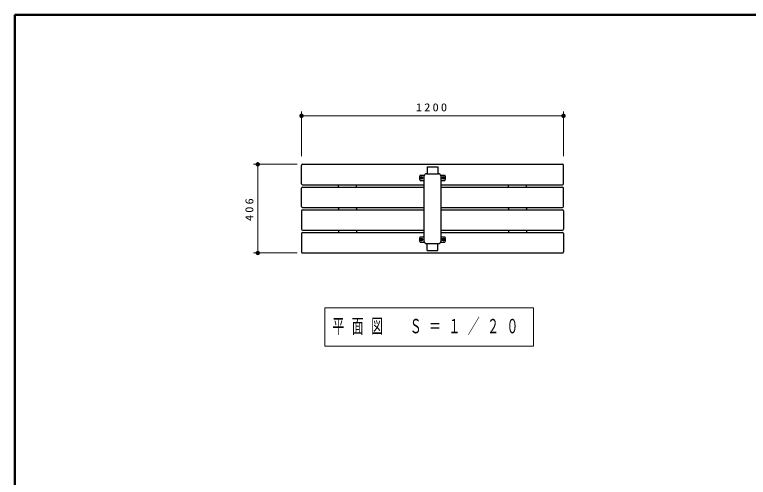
# Model space of a CAD drawing. Units: millimetres on the paper, scale 1:20. Extents: x -365 to 0, y 0 to 257.
# Drawn here: x -365 to -197, y 151.1 to 257 of the extents above; entities that cross this region are included whole.
import ezdxf

# ---------------------------------------------------------------- set-up
doc = ezdxf.new("R2010")
doc.units = ezdxf.units.MM
doc.layers.add('LY_1', color=7, linetype='Continuous', lineweight=25)
doc.layers.add('LY_3', color=7, linetype='Continuous', lineweight=13)
doc.styles.add('ＭＳ ゴシック', font='')
doc.styles.get('ＭＳ ゴシック').set_extended_font_data('MS Gothic')

# ---------------------------------------------------------------- blocks, each defined once
blk = doc.blocks.new('filled_dot')
at = {"color": 0, "linetype": 'Continuous', "lineweight": -2, "const_width": 1.25}
blk.add_lwpolyline([(-0.625, 0, 1), (0.625, 0, 1)], format="xyb", close=True, dxfattribs=at)

msp = doc.modelspace()

# ---------------------------------------------------------------- linework, layer by layer
at = {"layer": 'LY_1', "lineweight": 13}
for p, q in [((-299.336, 224.603), (-299.336, 234.853)), ((-299.336, 233.853), (-239.336, 233.853)), ((-239.336, 224.603), (-239.336, 234.853)), ((-300.336, 222.753), (-310.336, 222.753)), ((-309.336, 202.453), (-309.336, 222.753)), ((-271.836, 219.803), (-271.961, 219.731)), ((-271.961, 219.586), (-271.961, 219.731)), ((-271.836, 219.514), (-271.961, 219.586)), ((-271.711, 219.731), (-271.836, 219.803)), ((-271.836, 219.514), (-271.711, 219.586)), ((-271.711, 219.586), (-271.711, 219.731)), ((-266.836, 219.803), (-266.961, 219.731)), ((-266.961, 219.586), (-266.961, 219.731)), ((-266.836, 219.514), (-266.961, 219.586)), ((-266.711, 219.731), (-266.836, 219.803)), ((-266.836, 219.514), (-266.711, 219.586)), ((-266.711, 219.586), (-266.711, 219.731)), ((-271.836, 205.692), (-271.961, 205.62)), ((-271.961, 205.475), (-271.961, 205.62)), ((-271.836, 205.403), (-271.961, 205.475)), ((-271.711, 205.62), (-271.836, 205.692)), ((-271.836, 205.403), (-271.711, 205.475)), ((-271.711, 205.475), (-271.711, 205.62)), ((-266.836, 205.692), (-266.961, 205.62)), ((-266.961, 205.475), (-266.961, 205.62)), ((-266.836, 205.403), (-266.961, 205.475)), ((-266.711, 205.62), (-266.836, 205.692)), ((-266.836, 205.403), (-266.711, 205.475)), ((-266.711, 205.475), (-266.711, 205.62)), ((-300.336, 202.453), (-310.336, 202.453)), ((-293.999, 189.93), (-293.999, 181.13)), ((-246.199, 189.93), (-293.999, 189.93)), ((-246.199, 181.13), (-246.199, 189.93)), ((-293.999, 181.13), (-246.199, 181.13))]:
    msp.add_line(p, q, dxfattribs=at)
at = {"layer": 'LY_1', "color": 4}
for p, q in [((-299.336, 218.303), (-299.336, 222.503)), ((-299.086, 222.753), (-239.586, 222.753)), ((-239.336, 218.303), (-239.336, 222.503)), ((-299.336, 213.103), (-299.336, 217.303)), ((-299.086, 218.053), (-271.211, 218.053)), ((-299.086, 217.553), (-271.211, 217.553)), ((-267.461, 218.053), (-239.586, 218.053)), ((-267.461, 217.553), (-239.586, 217.553)), ((-239.336, 213.103), (-239.336, 217.303)), ((-299.336, 212.103), (-299.336, 207.903)), ((-299.086, 212.853), (-271.211, 212.853)), ((-299.086, 212.353), (-271.211, 212.353)), ((-267.461, 212.853), (-239.586, 212.853)), ((-267.461, 212.353), (-239.586, 212.353)), ((-239.336, 212.103), (-239.336, 207.903)), ((-299.336, 206.903), (-299.336, 202.703)), ((-299.086, 207.653), (-271.211, 207.653)), ((-299.086, 207.153), (-271.211, 207.153)), ((-267.461, 207.653), (-239.586, 207.653)), ((-267.461, 207.153), (-239.586, 207.153)), ((-239.336, 206.903), (-239.336, 202.703)), ((-299.086, 202.453), (-239.586, 202.453))]:
    msp.add_line(p, q, dxfattribs=at)
at = {"layer": 'LY_1', "color": 150}
for p, q in [((-270.586, 222.145), (-270.586, 220.603)), ((-270.586, 222.145), (-268.086, 222.145)), ((-268.086, 222.145), (-268.086, 220.603)), ((-270.586, 203.061), (-270.586, 204.603)), ((-268.086, 203.061), (-268.086, 204.603)), ((-270.586, 203.061), (-268.086, 203.061))]:
    msp.add_line(p, q, dxfattribs=at)
at = {"layer": 'LY_1'}
for p, q in [((-272.151, 220.283), (-271.177, 220.283)), ((-271.211, 205.103), (-271.211, 220.103)), ((-270.711, 220.603), (-267.961, 220.603)), ((-267.495, 220.283), (-266.521, 220.283)), ((-267.461, 220.103), (-267.461, 205.103)), ((-272.151, 219.033), (-271.211, 219.033)), ((-267.461, 219.033), (-266.521, 219.033)), ((-290.836, 217.553), (-290.836, 218.053)), ((-286.724, 217.553), (-286.724, 218.053)), ((-251.949, 217.553), (-251.949, 218.053)), ((-247.836, 217.553), (-247.836, 218.053)), ((-290.836, 212.603), (-290.836, 212.853)), ((-290.836, 212.603), (-290.836, 212.353)), ((-286.724, 212.603), (-286.724, 212.853)), ((-286.724, 212.603), (-286.724, 212.353)), ((-251.949, 212.603), (-251.949, 212.853)), ((-251.949, 212.603), (-251.949, 212.353)), ((-247.836, 212.603), (-247.836, 212.853)), ((-247.836, 212.603), (-247.836, 212.353)), ((-290.836, 207.653), (-290.836, 207.153)), ((-286.724, 207.653), (-286.724, 207.153)), ((-251.949, 207.653), (-251.949, 207.153)), ((-247.836, 207.653), (-247.836, 207.153)), ((-272.151, 206.173), (-271.211, 206.173)), ((-267.461, 206.173), (-266.521, 206.173)), ((-272.151, 204.923), (-271.177, 204.923)), ((-270.711, 204.603), (-267.961, 204.603)), ((-267.495, 204.923), (-266.521, 204.923))]:
    msp.add_line(p, q, dxfattribs=at)
at = {"layer": 'LY_1', "lineweight": 13}
for centre, radius in [((-271.836, 219.659), 0.325), ((-271.836, 219.659), 0.275), ((-266.836, 219.659), 0.325), ((-266.836, 219.659), 0.275), ((-271.836, 205.548), 0.325), ((-271.836, 205.548), 0.275), ((-266.836, 205.548), 0.325), ((-266.836, 205.548), 0.275)]:
    msp.add_circle(centre, radius, dxfattribs=at)
at = {"layer": 'LY_1', "color": 4}
for centre, start, end in [((-299.086, 222.503), 90, 180), ((-239.586, 222.503), 0, 90), ((-299.086, 218.303), 180, 270), ((-299.086, 217.303), 90, 180), ((-239.586, 218.303), 270, 0), ((-239.586, 217.303), 0, 90), ((-299.086, 213.103), 180, 270), ((-299.086, 212.103), 90, 180), ((-239.586, 213.103), 270, 0), ((-239.586, 212.103), 0, 90), ((-299.086, 207.903), 180, 270), ((-299.086, 206.903), 90, 180), ((-239.586, 207.903), 270, 0), ((-239.586, 206.903), 0, 90), ((-299.086, 202.703), 180, 270), ((-239.586, 202.703), 270, 0)]:
    msp.add_arc(centre, 0.25, start, end, dxfattribs=at)
at = {"layer": 'LY_1'}
for centre, radius, start, end in [((-271.186, 219.658), 1.15, 147.07922, 212.92078), ((-270.711, 220.103), 0.5, 90, 179.99999), ((-267.961, 220.103), 0.5, 360, 90.00001), ((-267.486, 219.658), 1.15, 327.07922, 32.92078), ((-271.186, 205.548), 1.15, 147.07922, 212.92078), ((-270.711, 205.103), 0.5, 180.00001, 270), ((-267.961, 205.103), 0.5, 269.99999, 0), ((-267.486, 205.548), 1.15, 327.07922, 32.92078)]:
    msp.add_arc(centre, radius, start, end, dxfattribs=at)
at = {"layer": 'LY_3', "lineweight": 50}
for p, q in [((-365, 257), (-365, 0)), ((0, 257), (-365, 257))]:
    msp.add_line(p, q, dxfattribs=at)

# ---------------------------------------------------------------- block references
at = {"layer": 'LY_1', "lineweight": 13, "xscale": 0.4, "yscale": 0.4}
msp.add_blockref('filled_dot', (-299.336, 233.853), dxfattribs=at)
for p, rotation in [((-239.336, 233.853), 180), ((-309.336, 222.753), 270), ((-309.336, 202.453), 90)]:
    msp.add_blockref('filled_dot', p, dxfattribs=dict(at, rotation=rotation))

# ---------------------------------------------------------------- texts
at = {"layer": 'LY_1', "style": 'ＭＳ ゴシック'}
for s, insert, char_height, attachment_point in [('\\T1.33;\\W1.15;1200', (-269.336, 234.853), 1.833, 8), ('\\T1.64;\\W0.6;平面図\u3000Ｓ＝１／２０', (-270.099, 185.53), 3.299, 5)]:
    msp.add_mtext(s, dxfattribs=dict(at, insert=insert, char_height=char_height, attachment_point=attachment_point))
at = {"layer": 'LY_1', "insert": (-310.336, 212.603), "char_height": 1.833, "attachment_point": 8, "rotation": 90, "style": 'ＭＳ ゴシック'}
msp.add_mtext('\\T1.33;\\W1.15;406', dxfattribs=at)

doc.saveas('drawing.dxf')
